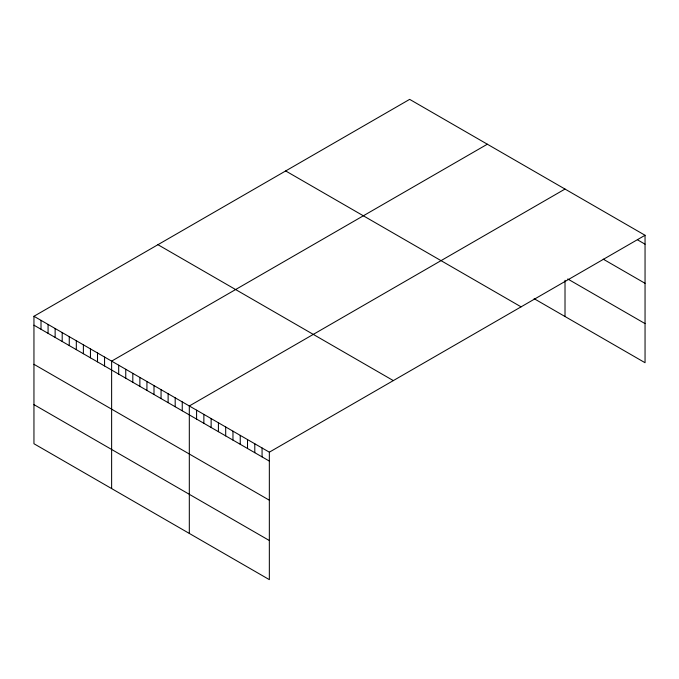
<?xml version="1.0" encoding="UTF-8"?>
<svg xmlns="http://www.w3.org/2000/svg" width="679" height="679" viewBox="0 0 679 679"><rect width="100%" height="100%" fill="white"/><g stroke="black" fill="none" stroke-linecap="round" stroke-linejoin="round"><path stroke-width="1.02" d="M33.95 316.278L269.342 452.18L269.342 579.637L33.95 443.726L33.95 316.278L409.658 99.363L645.05 235.273L645.05 362.722L534.118 298.675M487.335 144.211L111.628 361.126L111.628 488.574M565.013 189.059L189.314 405.974L189.314 533.422M269.342 452.18L645.05 235.273M637.776 239.984L645.05 244.185M603.215 259.149L645.05 283.304M567.746 278.976L645.05 323.603M285.672 170.947L521.065 306.849M157.935 244.695L393.328 380.605M33.95 325.19L269.342 461.092M33.95 364.309L269.342 500.211M33.95 404.616L269.342 540.518M565.013 280.334L565.013 316.516M262.069 447.979L262.069 456.891M254.795 443.777L254.795 452.689M247.512 439.576L247.512 448.488M240.239 435.383L240.239 444.295M232.965 431.182L232.965 440.094M225.691 426.981L225.691 435.893M218.417 422.779L218.417 431.691M211.135 418.578L211.135 427.49M203.861 414.377L203.861 423.289M196.587 410.175L196.587 419.087M182.252 401.9L182.252 410.812M175.19 397.818L175.19 406.729M168.12 393.744L168.12 402.655M161.059 389.67L161.059 398.581M153.997 385.587L153.997 394.499M146.936 381.513L146.936 390.425M139.874 377.431L139.874 386.351M132.812 373.357L132.812 382.269M125.751 369.283L125.751 378.195M118.689 365.2L118.689 374.112M104.566 357.052L104.566 365.964M97.504 352.97L97.504 361.882M90.443 348.896L90.443 357.808M83.381 344.822L83.381 353.734M76.32 340.739L76.32 349.651M69.258 336.665L69.258 345.577M62.196 332.583L62.196 341.503M55.135 328.509L55.135 337.421M48.073 324.435L48.073 333.347M41.012 320.352L41.012 329.264"/></g></svg>
